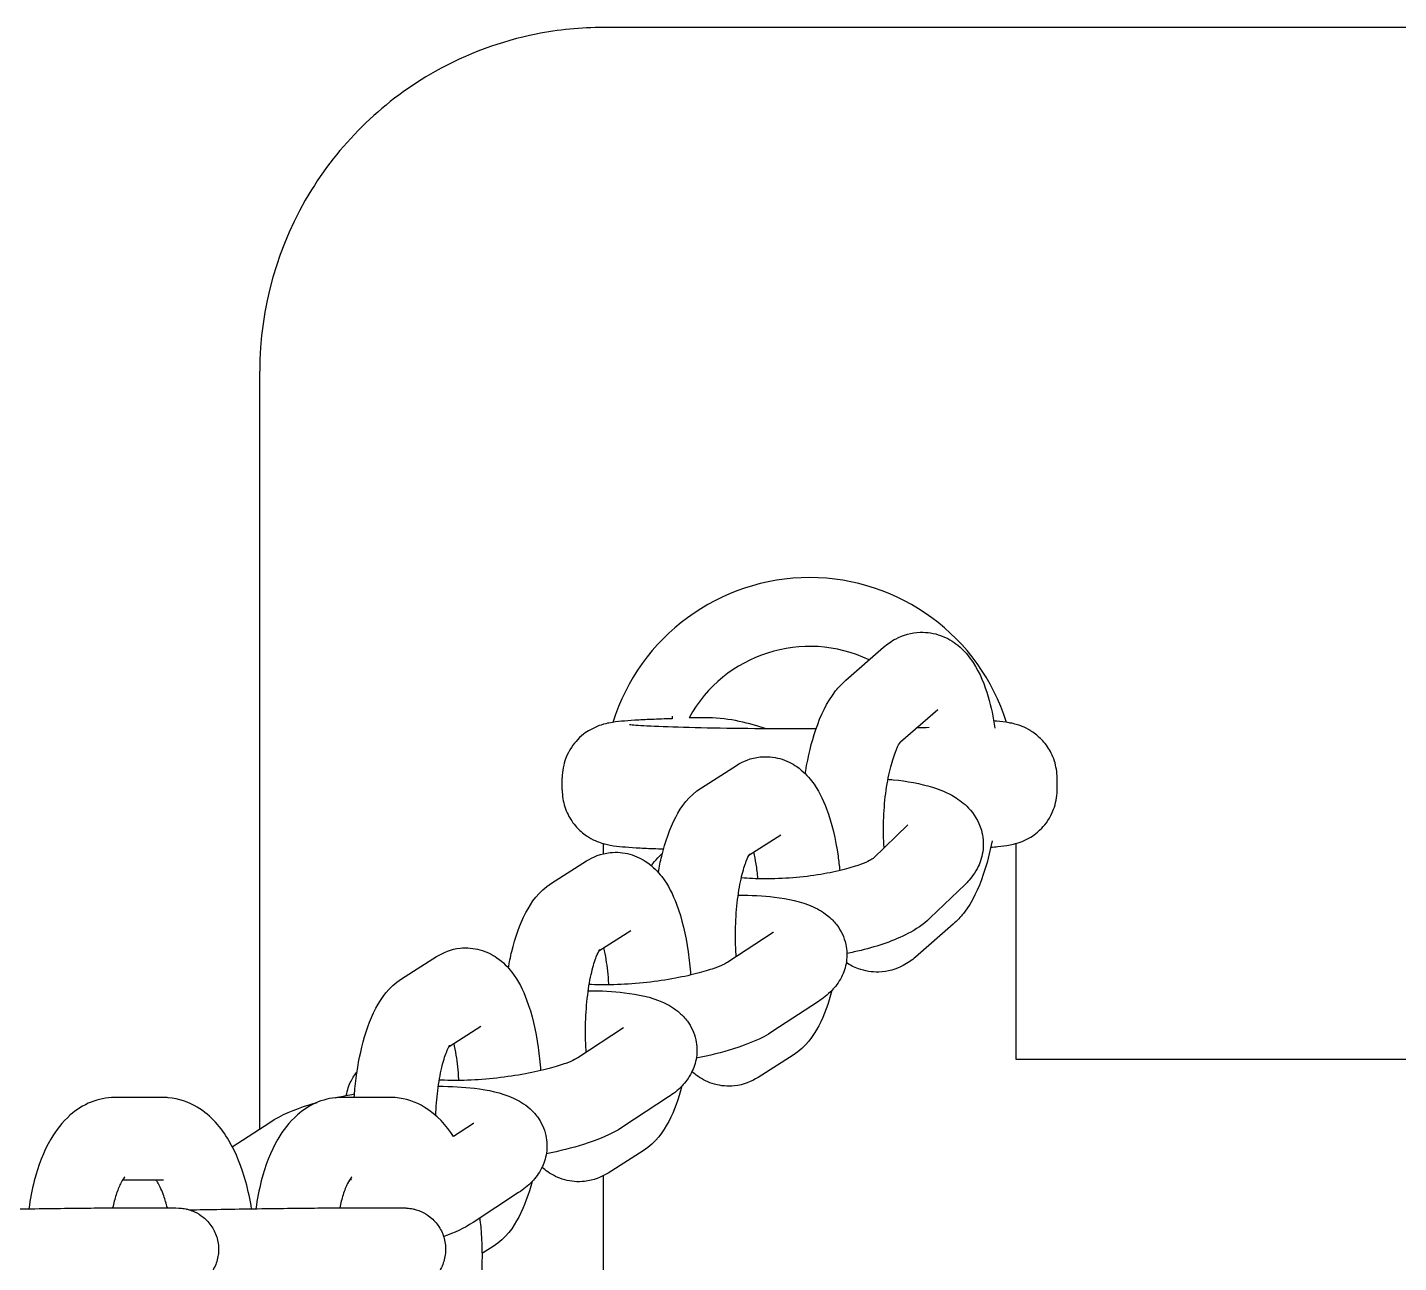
# Model space of a CAD drawing. Header units: millimetres. Extents: x 9332 to 13832, y 185 to 4585.
# Drawn here: x 10620.1 to 10719.9, y 2385.4 to 2475.2 of the extents above; entities that cross this region are included whole.
import ezdxf

# ---------------------------------------------------------------- set-up
doc = ezdxf.new("R2010")
doc.units = ezdxf.units.MM
doc.layers.add('AM_4', color=3, linetype='Continuous', lineweight=25)

msp = doc.modelspace()

# ---------------------------------------------------------------- linework, layer by layer
at = {"layer": 'AM_4'}
for p, q in [((11072.033, 2475.21), (10662.033, 2475.21)), ((10637.033, 2395.131), (10637.033, 2450.21)), ((10679.671, 2427.765), (10682.411, 2430.149)), ((10667.033, 2425.148), (10667.033, 2424.951)), ((10683.648, 2423.272), (10686.35, 2425.623)), ((10669.166, 2419.94), (10671.711, 2421.562)), ((10659.033, 2419.774), (10659.033, 2420.647)), ((10695.033, 2419.774), (10695.033, 2420.647)), ((10684.181, 2417.227), (10681.667, 2414.804)), ((10662.033, 2415.137), (10662.033, 2415.876)), ((10672.615, 2415.023), (10674.935, 2416.502)), ((10692.033, 2415.875), (10692.033, 2400.21)), ((10666.178, 2415.037), (10666.324, 2415.178)), ((10658.259, 2412.99), (10660.804, 2414.611)), ((10688.345, 2412.907), (10685.812, 2410.467)), ((10687.475, 2410.011), (10684.736, 2407.627)), ((10661.708, 2408.073), (10664.028, 2409.551)), ((10674.39, 2409.422), (10671.071, 2407.247)), ((10647.351, 2406.039), (10649.896, 2407.661)), ((10677.679, 2404.404), (10674.361, 2402.229)), ((10650.8, 2401.123), (10653.121, 2402.601)), ((10663.482, 2402.472), (10660.164, 2400.296)), ((10675.823, 2400.494), (10673.278, 2398.873)), ((10692.033, 2400.21), (10742.033, 2400.21)), ((10630.026, 2397.416), (10626.477, 2397.415)), ((10646.543, 2397.42), (10642.993, 2397.419)), ((10666.772, 2397.454), (10663.454, 2395.279)), ((10635.036, 2393.822), (10637.755, 2395.604)), ((10652.575, 2395.522), (10651.124, 2394.57)), ((10664.916, 2393.544), (10662.371, 2391.922)), ((10630.028, 2391.416), (10627.05, 2391.416)), ((10643.706, 2391.419), (10643.567, 2391.419)), ((10662.033, 2375.463), (10662.033, 2391.728)), ((10655.865, 2390.504), (10652.546, 2388.328)), ((10626.608, 2389.391), (10630.204, 2389.391)), ((10643.125, 2389.394), (10646.72, 2389.395)), ((10654.009, 2386.594), (10653.224, 2386.094))]:
    msp.add_line(p, q, dxfattribs=at)
for radius, start, end in [(15, 17.37564, 162.62135), (10, 64.40225, 151.23054)]:
    msp.add_arc((10677.033, 2420.21), radius, start, end, dxfattribs=at)
for points, knots in [([(10662.033, 2475.21), (10660.402, 2475.21), (10658.755, 2475.049), (10654.556, 2474.211), (10652.081, 2473.295), (10646.123, 2469.948), (10643.008, 2466.964), (10638.335, 2459.437), (10637.033, 2454.828), (10637.033, 2450.21)], [-3.132207, -3.132207, -3.132207, -3.132207, -2.740681, -2.740681, -2.11424, -2.11424, -1.111933, -1.111933, 0, 0, 0, 0]), ([(10682.411, 2430.149), (10682.67, 2430.375), (10682.968, 2430.589), (10683.816, 2431.032), (10684.432, 2431.219), (10685.586, 2431.256), (10686.1, 2431.169), (10687.044, 2430.829), (10687.463, 2430.572), (10688.287, 2429.905), (10688.636, 2429.476), (10689.434, 2428.26), (10689.761, 2427.437), (10690.232, 2425.824), (10690.391, 2425.059), (10690.506, 2424.257)], [0, 0, 0, 0, 0.117197, 0.117197, 0.285649, 0.285649, 0.417005, 0.417005, 0.559555, 0.559555, 0.75665, 0.75665, 1.107284, 1.107284, 1.389991, 1.389991, 1.389991, 1.389991]), ([(10676.713, 2420.957), (10676.724, 2421.026), (10676.735, 2421.095), (10676.922, 2422.224), (10677.164, 2423.232), (10677.834, 2425.189), (10678.259, 2426.121), (10679.14, 2427.247), (10679.382, 2427.514), (10679.671, 2427.765)], [5.3585554, 5.3585554, 5.3585554, 5.3585554, 5.3821418, 5.3821418, 5.74662, 5.74662, 6.1526063, 6.1526063, 6.2831853, 6.2831853, 6.2831853, 6.2831853]), ([(10667.033, 2424.955), (10666.499, 2424.938), (10666.004, 2424.92), (10665.099, 2424.881), (10664.691, 2424.861), (10663.958, 2424.816), (10663.636, 2424.792), (10663.046, 2424.736), (10662.803, 2424.713), (10662.292, 2424.613), (10662.132, 2424.581), (10661.695, 2424.439), (10661.484, 2424.372), (10660.892, 2424.048), (10660.571, 2423.866), (10659.866, 2423.129), (10659.525, 2422.693), (10659.135, 2421.646), (10659.036, 2421.164), (10659.033, 2420.665), (10659.033, 2420.656), (10659.033, 2420.647)], [-2.3585756, -2.3585756, -2.3585756, -2.3585756, -2.2010197, -2.2010197, -2.0434639, -2.0434639, -1.885908, -1.885908, -1.7283522, -1.7283522, -1.6667975, -1.6667975, -1.6276714, -1.6276714, -1.6006443, -1.6006443, -1.5824136, -1.5824136, -1.57101, -1.57101, -1.5707963, -1.5707963, -1.5707963, -1.5707963]), ([(10695.033, 2420.647), (10695.033, 2421.078), (10694.959, 2421.505), (10694.708, 2422.287), (10694.526, 2422.628), (10694.104, 2423.25), (10693.867, 2423.489), (10693.368, 2423.927), (10693.136, 2424.067), (10692.703, 2424.307), (10692.529, 2424.376), (10692.208, 2424.496), (10692.079, 2424.533), (10691.787, 2424.611), (10691.657, 2424.637), (10691.198, 2424.719), (10690.947, 2424.744), (10690.574, 2424.778), (10690.499, 2424.785), (10690.422, 2424.791)], [1.5707963, 1.5707963, 1.5707963, 1.5707963, 1.5808358, 1.5808358, 1.5918964, 1.5918964, 1.6063089, 1.6063089, 1.627105, 1.627105, 1.6540314, 1.6540314, 1.6872552, 1.6872552, 1.7419802, 1.7419802, 1.8995361, 1.8995361, 1.9381323, 1.9381323, 1.9381323, 1.9381323]), ([(10677.499, 2424.211), (10676.916, 2424.21), (10676.331, 2424.211), (10674.291, 2424.217), (10672.854, 2424.228), (10670.177, 2424.264), (10668.937, 2424.289), (10666.797, 2424.348), (10665.89, 2424.383), (10664.566, 2424.452), (10664.09, 2424.493), (10663.931, 2424.512), (10663.919, 2424.514), (10663.919, 2424.514)], [-0.033587, -0.033587, -0.033587, -0.033587, 0.092595, 0.092595, 0.409533, 0.409533, 0.725166, 0.725166, 1.035537, 1.035537, 1.32169, 1.32169, 1.364269, 1.364269, 1.364269, 1.364269]), ([(10682.453, 2415.562), (10682.453, 2415.57), (10682.452, 2415.577), (10682.409, 2416.205), (10682.396, 2416.863), (10682.434, 2418.198), (10682.486, 2418.875), (10682.649, 2420.147), (10682.758, 2420.744), (10683.004, 2421.759), (10683.139, 2422.188), (10683.383, 2422.812), (10683.495, 2423.031), (10683.623, 2423.243), (10683.659, 2423.286), (10683.659, 2423.286)], [4.717554, 4.717554, 4.717554, 4.717554, 4.720778, 4.720778, 4.997989, 4.997989, 5.281786, 5.281786, 5.560695, 5.560695, 5.8208, 5.8208, 6.043975, 6.043975, 6.191845, 6.191845, 6.191845, 6.191845]), ([(10671.711, 2421.562), (10672.175, 2421.857), (10672.768, 2422.101), (10673.907, 2422.224), (10674.412, 2422.18), (10675.34, 2421.922), (10675.756, 2421.709), (10676.557, 2421.151), (10676.898, 2420.792), (10677.672, 2419.788), (10677.993, 2419.124), (10678.658, 2417.366), (10678.923, 2416.207), (10679.149, 2414.613), (10679.19, 2414.265), (10679.224, 2413.913)], [0, 0, 0, 0, 0.165541, 0.165541, 0.287264, 0.287264, 0.415057, 0.415057, 0.585032, 0.585032, 0.885085, 0.885085, 1.327094, 1.327094, 1.447439, 1.447439, 1.447439, 1.447439]), ([(10659.033, 2419.774), (10659.033, 2419.343), (10659.106, 2418.915), (10659.358, 2418.134), (10659.54, 2417.793), (10659.962, 2417.171), (10660.199, 2416.932), (10660.697, 2416.494), (10660.93, 2416.353), (10661.362, 2416.114), (10661.537, 2416.044), (10661.858, 2415.925), (10661.987, 2415.887), (10662.279, 2415.81), (10662.409, 2415.784), (10662.868, 2415.702), (10663.119, 2415.677), (10663.718, 2415.622), (10664.047, 2415.599), (10664.794, 2415.555), (10665.21, 2415.534), (10665.904, 2415.505), (10666.15, 2415.496), (10666.406, 2415.487)], [1.5707963, 1.5707963, 1.5707963, 1.5707963, 1.5808358, 1.5808358, 1.5918964, 1.5918964, 1.6063089, 1.6063089, 1.627105, 1.627105, 1.6540314, 1.6540314, 1.6872552, 1.6872552, 1.7419802, 1.7419802, 1.8995361, 1.8995361, 2.0570919, 2.0570919, 2.2146478, 2.2146478, 2.295072, 2.295072, 2.295072, 2.295072]), ([(10666.023, 2413.777), (10666.096, 2414.185), (10666.179, 2414.583), (10666.522, 2416), (10666.837, 2416.939), (10667.705, 2418.569), (10668.204, 2419.327), (10669.166, 2419.94)], [5.4027235, 5.4027235, 5.4027235, 5.4027235, 5.5491361, 5.5491361, 5.9398486, 5.9398486, 6.2831853, 6.2831853, 6.2831853, 6.2831853]), ([(10682.732, 2420.554), (10682.859, 2420.544), (10682.986, 2420.532), (10684.14, 2420.416), (10685.089, 2420.248), (10686.517, 2419.8), (10687.039, 2419.592), (10687.908, 2419.068), (10688.257, 2418.814), (10688.967, 2418.062), (10689.332, 2417.521), (10689.652, 2416.401), (10689.695, 2415.908), (10689.598, 2414.986), (10689.464, 2414.562), (10689.08, 2413.753), (10688.814, 2413.401), (10688.477, 2413.038), (10688.411, 2412.971), (10688.345, 2412.907)], [1.762151, 1.762151, 1.762151, 1.762151, 1.808683, 1.808683, 2.189353, 2.189353, 2.422869, 2.422869, 2.57556, 2.57556, 2.744306, 2.744306, 2.8559, 2.8559, 2.967388, 2.967388, 3.10769, 3.10769, 3.141593, 3.141593, 3.141593, 3.141593]), ([(10690.211, 2415.614), (10690.392, 2415.627), (10690.562, 2415.641), (10691.02, 2415.685), (10691.263, 2415.708), (10691.773, 2415.808), (10691.934, 2415.84), (10692.371, 2415.982), (10692.582, 2416.049), (10693.174, 2416.373), (10693.495, 2416.555), (10694.2, 2417.291), (10694.54, 2417.728), (10694.93, 2418.775), (10695.029, 2419.257), (10695.033, 2419.755), (10695.033, 2419.765), (10695.033, 2419.774)], [-1.9724591, -1.9724591, -1.9724591, -1.9724591, -1.885908, -1.885908, -1.7283522, -1.7283522, -1.6667975, -1.6667975, -1.6276714, -1.6276714, -1.6006443, -1.6006443, -1.5824136, -1.5824136, -1.57101, -1.57101, -1.5707963, -1.5707963, -1.5707963, -1.5707963]), ([(10690.306, 2416.082), (10690.141, 2415.215), (10689.93, 2414.389), (10689.313, 2412.587), (10688.888, 2411.655), (10688.007, 2410.529), (10687.764, 2410.262), (10687.475, 2410.011)], [2.3018217, 2.3018217, 2.3018217, 2.3018217, 2.6050273, 2.6050273, 3.0110136, 3.0110136, 3.1415927, 3.1415927, 3.1415927, 3.1415927]), ([(10660.804, 2414.611), (10661.267, 2414.907), (10661.861, 2415.15), (10663, 2415.274), (10663.505, 2415.229), (10664.433, 2414.972), (10664.848, 2414.758), (10665.65, 2414.201), (10665.99, 2413.841), (10666.765, 2412.838), (10667.086, 2412.173), (10667.751, 2410.416), (10668.015, 2409.257), (10668.271, 2407.456), (10668.33, 2406.891), (10668.371, 2406.317)], [0, 0, 0, 0, 0.165541, 0.165541, 0.287264, 0.287264, 0.415057, 0.415057, 0.585032, 0.585032, 0.885085, 0.885085, 1.327094, 1.327094, 1.520344, 1.520344, 1.520344, 1.520344]), ([(10665.526, 2414.263), (10665.67, 2414.479), (10665.824, 2414.667), (10666.046, 2414.906), (10666.112, 2414.973), (10666.178, 2415.037)], [6.1682973, 6.1682973, 6.1682973, 6.1682973, 6.2492824, 6.2492824, 6.2831853, 6.2831853, 6.2831853, 6.2831853]), ([(10671.691, 2407.653), (10671.688, 2407.701), (10671.685, 2407.748), (10671.64, 2408.453), (10671.629, 2409.139), (10671.666, 2410.502), (10671.717, 2411.18), (10671.87, 2412.425), (10671.971, 2412.996), (10672.192, 2413.934), (10672.311, 2414.315), (10672.512, 2414.831), (10672.597, 2414.996), (10672.662, 2415.102), (10672.674, 2415.118), (10672.674, 2415.118)], [4.669718, 4.669718, 4.669718, 4.669718, 4.690343, 4.690343, 4.972772, 4.972772, 5.258522, 5.258522, 5.535912, 5.535912, 5.789292, 5.789292, 5.998652, 5.998652, 6.083662, 6.083662, 6.083662, 6.083662]), ([(10681.674, 2414.81), (10681.674, 2414.81), (10681.666, 2414.803), (10681.609, 2414.764), (10681.522, 2414.709), (10681.235, 2414.562), (10681.011, 2414.463), (10680.407, 2414.238), (10680.002, 2414.111), (10679.033, 2413.86), (10678.454, 2413.738), (10677.191, 2413.529), (10676.502, 2413.444), (10675.114, 2413.332), (10674.414, 2413.305), (10673.147, 2413.312), (10672.574, 2413.34), (10672.064, 2413.389)], [3.203049, 3.203049, 3.203049, 3.203049, 3.264324, 3.264324, 3.413844, 3.413844, 3.604372, 3.604372, 3.83838, 3.83838, 4.104827, 4.104827, 4.388563, 4.388563, 4.677115, 4.677115, 4.941204, 4.941204, 4.941204, 4.941204]), ([(10672.955, 2415.24), (10673.014, 2414.979), (10673.069, 2414.694), (10673.172, 2414.053), (10673.218, 2413.692), (10673.254, 2413.317)], [7.4141548, 7.4141548, 7.4141548, 7.4141548, 7.5649118, 7.5649118, 7.7328317, 7.7328317, 7.7328317, 7.7328317]), ([(10655.116, 2406.826), (10655.188, 2407.235), (10655.271, 2407.633), (10655.615, 2409.05), (10655.93, 2409.988), (10656.798, 2411.619), (10657.297, 2412.377), (10658.259, 2412.99)], [5.4027235, 5.4027235, 5.4027235, 5.4027235, 5.5491361, 5.5491361, 5.9398486, 5.9398486, 6.2831853, 6.2831853, 6.2831853, 6.2831853]), ([(10671.836, 2412.13), (10672.768, 2412.129), (10673.651, 2412.083), (10675.482, 2411.862), (10676.374, 2411.693), (10677.686, 2411.094), (10678.089, 2410.871), (10678.689, 2410.334), (10678.874, 2410.14), (10679.312, 2409.545), (10679.548, 2409.078), (10679.754, 2408.135), (10679.765, 2407.691), (10679.642, 2406.864), (10679.506, 2406.487), (10679.141, 2405.77), (10678.9, 2405.465), (10678.335, 2404.869), (10678.009, 2404.621), (10677.679, 2404.404)], [7.839192, 7.839192, 7.839192, 7.839192, 8.174665, 8.174665, 8.589456, 8.589456, 8.761782, 8.761782, 8.837005, 8.837005, 8.951133, 8.951133, 9.041145, 9.041145, 9.135709, 9.135709, 9.257442, 9.257442, 9.424778, 9.424778, 9.424778, 9.424778]), ([(10685.812, 2410.467), (10685.294, 2409.967), (10684.757, 2409.63), (10683.176, 2408.807), (10682.038, 2408.425), (10680.438, 2408.032), (10680.093, 2407.956), (10679.743, 2407.885)], [3.1415927, 3.1415927, 3.1415927, 3.1415927, 3.4057604, 3.4057604, 3.8733775, 3.8733775, 3.9976362, 3.9976362, 3.9976362, 3.9976362]), ([(10649.896, 2407.661), (10650.36, 2407.957), (10650.953, 2408.2), (10652.093, 2408.324), (10652.597, 2408.279), (10653.526, 2408.021), (10653.941, 2407.808), (10654.742, 2407.251), (10655.083, 2406.891), (10655.857, 2405.888), (10656.178, 2405.223), (10656.843, 2403.465), (10657.108, 2402.306), (10657.363, 2400.505), (10657.423, 2399.941), (10657.464, 2399.367)], [0, 0, 0, 0, 0.165541, 0.165541, 0.287264, 0.287264, 0.415057, 0.415057, 0.585032, 0.585032, 0.885085, 0.885085, 1.327094, 1.327094, 1.520344, 1.520344, 1.520344, 1.520344]), ([(10660.784, 2400.703), (10660.78, 2400.75), (10660.777, 2400.798), (10660.733, 2401.503), (10660.721, 2402.188), (10660.759, 2403.552), (10660.81, 2404.23), (10660.962, 2405.475), (10661.063, 2406.045), (10661.285, 2406.983), (10661.404, 2407.365), (10661.604, 2407.881), (10661.69, 2408.046), (10661.755, 2408.152), (10661.766, 2408.168), (10661.766, 2408.168)], [4.669718, 4.669718, 4.669718, 4.669718, 4.690343, 4.690343, 4.972772, 4.972772, 5.258522, 5.258522, 5.535912, 5.535912, 5.789292, 5.789292, 5.998652, 5.998652, 6.083662, 6.083662, 6.083662, 6.083662]), ([(10662.048, 2408.29), (10662.107, 2408.029), (10662.162, 2407.744), (10662.296, 2406.903), (10662.361, 2406.308), (10662.402, 2405.66), (10662.404, 2405.632), (10662.405, 2405.605)], [7.4141548, 7.4141548, 7.4141548, 7.4141548, 7.5649118, 7.5649118, 7.8319357, 7.8319357, 7.843778, 7.843778, 7.843778, 7.843778]), ([(10671.071, 2407.247), (10671.037, 2407.224), (10670.956, 2407.176), (10670.684, 2407.041), (10670.466, 2406.947), (10669.868, 2406.726), (10669.461, 2406.598), (10668.481, 2406.335), (10667.891, 2406.203), (10666.6, 2405.964), (10665.894, 2405.86), (10664.464, 2405.701), (10663.74, 2405.647), (10662.378, 2405.596), (10661.739, 2405.598), (10661.116, 2405.628), (10661.057, 2405.631), (10660.999, 2405.634)], [3.141593, 3.141593, 3.141593, 3.141593, 3.284158, 3.284158, 3.472107, 3.472107, 3.707692, 3.707692, 3.977713, 3.977713, 4.265415, 4.265415, 4.558254, 4.558254, 4.845662, 4.845662, 4.87617, 4.87617, 4.87617, 4.87617]), ([(10684.736, 2407.627), (10684.476, 2407.401), (10684.178, 2407.187), (10683.33, 2406.744), (10682.714, 2406.556), (10681.56, 2406.52), (10681.047, 2406.607), (10680.261, 2406.89), (10679.96, 2407.047), (10679.695, 2407.222)], [3.1415927, 3.1415927, 3.1415927, 3.1415927, 3.2587893, 3.2587893, 3.4272417, 3.4272417, 3.5585972, 3.5585972, 3.6551275, 3.6551275, 3.6551275, 3.6551275]), ([(10643.904, 2397.419), (10643.92, 2397.629), (10643.938, 2397.839), (10644.063, 2399.105), (10644.228, 2400.124), (10644.707, 2402.099), (10645.023, 2403.038), (10645.89, 2404.668), (10646.39, 2405.426), (10647.351, 2406.039)], [5.120522, 5.120522, 5.120522, 5.120522, 5.190789, 5.190789, 5.549136, 5.549136, 5.939849, 5.939849, 6.283185, 6.283185, 6.283185, 6.283185]), ([(10660.929, 2405.18), (10661.861, 2405.179), (10662.744, 2405.133), (10664.574, 2404.912), (10665.466, 2404.742), (10666.779, 2404.144), (10667.181, 2403.921), (10667.782, 2403.384), (10667.967, 2403.19), (10668.404, 2402.595), (10668.641, 2402.127), (10668.847, 2401.184), (10668.858, 2400.741), (10668.734, 2399.913), (10668.599, 2399.537), (10668.233, 2398.82), (10667.992, 2398.514), (10667.428, 2397.918), (10667.102, 2397.67), (10666.772, 2397.454)], [7.839192, 7.839192, 7.839192, 7.839192, 8.174665, 8.174665, 8.589456, 8.589456, 8.761782, 8.761782, 8.837005, 8.837005, 8.951133, 8.951133, 9.041145, 9.041145, 9.135709, 9.135709, 9.257442, 9.257442, 9.424778, 9.424778, 9.424778, 9.424778]), ([(10678.651, 2405.202), (10678.41, 2404.273), (10678.113, 2403.421), (10677.284, 2401.865), (10676.785, 2401.107), (10675.823, 2400.494)], [2.4409719, 2.4409719, 2.4409719, 2.4409719, 2.798256, 2.798256, 3.1415927, 3.1415927, 3.1415927, 3.1415927]), ([(10674.361, 2402.229), (10673.494, 2401.66), (10672.568, 2401.292), (10670.664, 2400.69), (10669.75, 2400.461), (10668.787, 2400.27)], [3.1415927, 3.1415927, 3.1415927, 3.1415927, 3.582083, 3.582083, 3.9267447, 3.9267447, 3.9267447, 3.9267447]), ([(10649.839, 2396.101), (10649.861, 2396.724), (10649.909, 2397.337), (10650.055, 2398.525), (10650.156, 2399.095), (10650.378, 2400.033), (10650.496, 2400.414), (10650.697, 2400.93), (10650.783, 2401.096), (10650.847, 2401.202), (10650.859, 2401.217), (10650.859, 2401.217)], [4.998565, 4.998565, 4.998565, 4.998565, 5.258522, 5.258522, 5.535912, 5.535912, 5.789292, 5.789292, 5.998652, 5.998652, 6.083662, 6.083662, 6.083662, 6.083662]), ([(10651.141, 2401.339), (10651.2, 2401.079), (10651.255, 2400.794), (10651.389, 2399.953), (10651.454, 2399.358), (10651.495, 2398.71), (10651.496, 2398.682), (10651.498, 2398.654)], [7.4141548, 7.4141548, 7.4141548, 7.4141548, 7.5649118, 7.5649118, 7.8319357, 7.8319357, 7.843778, 7.843778, 7.843778, 7.843778]), ([(10660.164, 2400.296), (10660.13, 2400.274), (10660.049, 2400.226), (10659.776, 2400.091), (10659.558, 2399.996), (10658.961, 2399.776), (10658.554, 2399.647), (10657.574, 2399.385), (10656.984, 2399.252), (10655.692, 2399.014), (10654.986, 2398.91), (10653.556, 2398.75), (10652.832, 2398.696), (10651.471, 2398.645), (10650.832, 2398.648), (10650.209, 2398.677), (10650.15, 2398.681), (10650.091, 2398.684)], [3.141593, 3.141593, 3.141593, 3.141593, 3.284158, 3.284158, 3.472107, 3.472107, 3.707692, 3.707692, 3.977713, 3.977713, 4.265415, 4.265415, 4.558254, 4.558254, 4.845662, 4.845662, 4.87617, 4.87617, 4.87617, 4.87617]), ([(10643.329, 2397.563), (10643.396, 2397.96), (10643.526, 2398.313), (10643.81, 2398.871), (10643.96, 2399.092), (10644.112, 2399.283)], [5.9046036, 5.9046036, 5.9046036, 5.9046036, 5.9941168, 5.9941168, 6.0730377, 6.0730377, 6.0730377, 6.0730377]), ([(10673.278, 2398.873), (10672.815, 2398.577), (10672.221, 2398.334), (10671.082, 2398.21), (10670.577, 2398.255), (10669.649, 2398.512), (10669.234, 2398.726), (10668.739, 2399.07), (10668.601, 2399.18), (10668.473, 2399.293)], [3.1415927, 3.1415927, 3.1415927, 3.1415927, 3.3071336, 3.3071336, 3.4288568, 3.4288568, 3.5566494, 3.5566494, 3.6126855, 3.6126855, 3.6126855, 3.6126855]), ([(10650.022, 2398.23), (10650.954, 2398.229), (10651.837, 2398.183), (10653.667, 2397.961), (10654.559, 2397.792), (10655.872, 2397.193), (10656.274, 2396.971), (10656.875, 2396.433), (10657.06, 2396.239), (10657.497, 2395.644), (10657.733, 2395.177), (10657.939, 2394.234), (10657.951, 2393.791), (10657.827, 2392.963), (10657.691, 2392.586), (10657.326, 2391.869), (10657.085, 2391.564), (10656.521, 2390.968), (10656.194, 2390.72), (10655.865, 2390.504)], [7.839192, 7.839192, 7.839192, 7.839192, 8.174665, 8.174665, 8.589456, 8.589456, 8.761782, 8.761782, 8.837005, 8.837005, 8.951133, 8.951133, 9.041145, 9.041145, 9.135709, 9.135709, 9.257442, 9.257442, 9.424778, 9.424778, 9.424778, 9.424778]), ([(10667.744, 2398.252), (10667.503, 2397.323), (10667.205, 2396.471), (10666.377, 2394.915), (10665.878, 2394.157), (10664.916, 2393.544)], [2.4409719, 2.4409719, 2.4409719, 2.4409719, 2.798256, 2.798256, 3.1415927, 3.1415927, 3.1415927, 3.1415927]), ([(10626.477, 2397.415), (10625.884, 2397.415), (10625.294, 2397.294), (10624.183, 2396.852), (10623.679, 2396.518), (10622.66, 2395.623), (10622.209, 2395.024), (10621.294, 2393.463), (10620.911, 2392.445), (10620.461, 2390.699), (10620.331, 2390.021), (10620.237, 2389.325)], [3.141593, 3.141593, 3.141593, 3.141593, 3.311695, 3.311695, 3.501936, 3.501936, 3.767115, 3.767115, 4.150252, 4.150252, 4.378671, 4.378671, 4.378671, 4.378671]), ([(10636.442, 2389.324), (10636.334, 2389.993), (10636.193, 2390.645), (10635.718, 2392.357), (10635.321, 2393.366), (10634.231, 2395.218), (10633.531, 2396.086), (10631.885, 2397.077), (10631.153, 2397.343), (10630.258, 2397.412), (10630.142, 2397.416), (10630.026, 2397.416)], [8.177323, 8.177323, 8.177323, 8.177323, 8.396757, 8.396757, 8.775646, 8.775646, 9.166126, 9.166126, 9.391469, 9.391469, 9.424778, 9.424778, 9.424778, 9.424778]), ([(10642.993, 2397.419), (10642.401, 2397.419), (10641.81, 2397.297), (10640.7, 2396.855), (10640.195, 2396.522), (10639.177, 2395.626), (10638.726, 2395.028), (10637.811, 2393.467), (10637.428, 2392.448), (10636.978, 2390.703), (10636.848, 2390.024), (10636.754, 2389.329)], [3.141593, 3.141593, 3.141593, 3.141593, 3.311695, 3.311695, 3.501936, 3.501936, 3.767115, 3.767115, 4.150252, 4.150252, 4.378671, 4.378671, 4.378671, 4.378671]), ([(10637.755, 2395.604), (10638.622, 2396.173), (10639.548, 2396.541), (10640.808, 2396.939), (10641.004, 2396.998), (10641.204, 2397.055)], [6.2831853, 6.2831853, 6.2831853, 6.2831853, 6.7236757, 6.7236757, 6.8028228, 6.8028228, 6.8028228, 6.8028228]), ([(10642.549, 2397.397), (10642.936, 2397.485), (10643.332, 2397.566), (10643.799, 2397.653), (10643.862, 2397.664), (10643.924, 2397.676)], [6.9739441, 6.9739441, 6.9739441, 6.9739441, 7.1166446, 7.1166446, 7.1386926, 7.1386926, 7.1386926, 7.1386926]), ([(10651.124, 2394.57), (10650.598, 2395.393), (10649.94, 2396.154), (10648.402, 2397.081), (10647.67, 2397.347), (10646.775, 2397.416), (10646.659, 2397.42), (10646.543, 2397.42)], [8.816044, 8.816044, 8.816044, 8.816044, 9.1661256, 9.1661256, 9.3914693, 9.3914693, 9.424778, 9.424778, 9.424778, 9.424778]), ([(10663.454, 2395.279), (10662.586, 2394.71), (10661.66, 2394.342), (10659.756, 2393.739), (10658.843, 2393.511), (10657.88, 2393.319)], [3.1415927, 3.1415927, 3.1415927, 3.1415927, 3.582083, 3.582083, 3.9267447, 3.9267447, 3.9267447, 3.9267447]), ([(10662.371, 2391.922), (10661.907, 2391.627), (10661.314, 2391.383), (10660.175, 2391.26), (10659.67, 2391.304), (10658.742, 2391.562), (10658.327, 2391.775), (10657.832, 2392.119), (10657.693, 2392.23), (10657.566, 2392.342)], [3.1415927, 3.1415927, 3.1415927, 3.1415927, 3.3071336, 3.3071336, 3.4288568, 3.4288568, 3.5566494, 3.5566494, 3.6126855, 3.6126855, 3.6126855, 3.6126855]), ([(10627.216, 2391.639), (10627.216, 2391.639), (10627.187, 2391.611), (10627.082, 2391.472), (10626.995, 2391.336), (10626.796, 2390.937), (10626.682, 2390.66), (10626.487, 2390.051), (10626.403, 2389.734), (10626.331, 2389.39)], [3.51873, 3.51873, 3.51873, 3.51873, 3.6574981, 3.6574981, 3.8425054, 3.8425054, 4.0534741, 4.0534741, 4.2344337, 4.2344337, 4.2344337, 4.2344337]), ([(10630.31, 2389.391), (10630.232, 2389.706), (10630.144, 2389.998), (10629.918, 2390.639), (10629.773, 2390.953), (10629.591, 2391.274), (10629.541, 2391.353), (10629.498, 2391.416)], [8.3471885, 8.3471885, 8.3471885, 8.3471885, 8.5142019, 8.5142019, 8.7562917, 8.7562917, 8.8552962, 8.8552962, 8.8552962, 8.8552962]), ([(10643.733, 2391.642), (10643.733, 2391.642), (10643.704, 2391.615), (10643.599, 2391.476), (10643.512, 2391.34), (10643.313, 2390.941), (10643.199, 2390.663), (10643.004, 2390.055), (10642.92, 2389.738), (10642.848, 2389.394)], [3.51873, 3.51873, 3.51873, 3.51873, 3.6574981, 3.6574981, 3.8425054, 3.8425054, 4.0534741, 4.0534741, 4.2344337, 4.2344337, 4.2344337, 4.2344337]), ([(10656.837, 2391.302), (10656.596, 2390.373), (10656.298, 2389.521), (10655.47, 2387.964), (10654.97, 2387.207), (10654.009, 2386.594)], [2.4409719, 2.4409719, 2.4409719, 2.4409719, 2.798256, 2.798256, 3.1415927, 3.1415927, 3.1415927, 3.1415927]), ([(10615.402, 2389.242), (10615.739, 2389.249), (10616.089, 2389.256), (10617.268, 2389.277), (10618.15, 2389.293), (10619.896, 2389.32), (10620.783, 2389.333), (10622.452, 2389.356), (10623.256, 2389.365), (10624.683, 2389.38), (10625.324, 2389.385), (10626.134, 2389.39), (10626.39, 2389.391), (10626.608, 2389.391)], [2.062407, 2.062407, 2.062407, 2.062407, 2.176173, 2.176173, 2.438577, 2.438577, 2.700333, 2.700333, 2.962057, 2.962057, 3.224316, 3.224316, 3.369496, 3.369496, 3.369496, 3.369496]), ([(10630.204, 2389.391), (10630.628, 2389.392), (10630.842, 2389.394), (10631.17, 2389.378), (10631.209, 2389.376), (10631.309, 2389.367), (10631.37, 2389.362), (10631.507, 2389.342), (10631.58, 2389.33), (10631.732, 2389.298), (10631.811, 2389.278), (10632.027, 2389.214), (10632.163, 2389.163), (10632.518, 2388.999), (10632.73, 2388.867), (10633.163, 2388.518), (10633.376, 2388.283), (10633.721, 2387.758), (10633.854, 2387.46), (10634.019, 2386.845), (10634.052, 2386.519), (10634.015, 2385.883), (10633.944, 2385.564), (10633.708, 2384.972), (10633.54, 2384.691), (10633.13, 2384.203), (10632.883, 2383.99), (10632.48, 2383.741), (10632.341, 2383.67), (10632.065, 2383.554), (10631.927, 2383.508), (10631.711, 2383.451), (10631.628, 2383.434), (10631.484, 2383.408), (10631.424, 2383.4), (10631.337, 2383.389), (10631.305, 2383.386), (10631.224, 2383.379), (10631.185, 2383.376), (10631.031, 2383.365), (10630.921, 2383.361), (10630.565, 2383.346), (10630.287, 2383.337), (10629.438, 2383.313), (10628.779, 2383.297), (10627.529, 2383.27), (10626.988, 2383.259), (10626.417, 2383.248)], [0, 0, 0, 0, 0.281853, 0.281853, 0.315187, 0.315187, 0.34452, 0.34452, 0.369391, 0.369391, 0.394699, 0.394699, 0.438559, 0.438559, 0.512467, 0.512467, 0.605515, 0.605515, 0.701047, 0.701047, 0.796687, 0.796687, 0.892331, 0.892331, 0.987974, 0.987974, 1.083586, 1.083586, 1.130463, 1.130463, 1.17418, 1.17418, 1.201861, 1.201861, 1.229399, 1.229399, 1.252836, 1.252836, 1.296134, 1.296134, 1.425776, 1.425776, 1.621313, 1.621313, 1.911073, 1.911073, 2.099225, 2.099225, 2.099225, 2.099225]), ([(10631.918, 2389.246), (10632.256, 2389.253), (10632.605, 2389.259), (10633.785, 2389.281), (10634.667, 2389.296), (10636.413, 2389.324), (10637.3, 2389.337), (10638.969, 2389.359), (10639.773, 2389.369), (10641.2, 2389.384), (10641.84, 2389.389), (10642.651, 2389.393), (10642.906, 2389.394), (10643.125, 2389.394)], [2.062407, 2.062407, 2.062407, 2.062407, 2.176173, 2.176173, 2.438577, 2.438577, 2.700333, 2.700333, 2.962057, 2.962057, 3.224316, 3.224316, 3.369496, 3.369496, 3.369496, 3.369496]), ([(10646.72, 2389.395), (10647.145, 2389.395), (10647.358, 2389.398), (10647.686, 2389.382), (10647.726, 2389.379), (10647.826, 2389.371), (10647.886, 2389.365), (10648.024, 2389.346), (10648.097, 2389.334), (10648.249, 2389.302), (10648.328, 2389.282), (10648.543, 2389.218), (10648.68, 2389.166), (10649.034, 2389.003), (10649.247, 2388.871), (10649.679, 2388.522), (10649.893, 2388.287), (10650.238, 2387.762), (10650.371, 2387.464), (10650.536, 2386.848), (10650.569, 2386.523), (10650.531, 2385.887), (10650.46, 2385.568), (10650.225, 2384.975), (10650.057, 2384.695), (10649.647, 2384.207), (10649.4, 2383.994), (10648.997, 2383.745), (10648.858, 2383.673), (10648.582, 2383.558), (10648.444, 2383.512), (10648.228, 2383.455), (10648.144, 2383.437), (10648.001, 2383.412), (10647.941, 2383.403), (10647.854, 2383.393), (10647.821, 2383.39), (10647.741, 2383.382), (10647.702, 2383.379), (10647.548, 2383.369), (10647.438, 2383.364), (10647.082, 2383.35), (10646.804, 2383.341), (10645.955, 2383.317), (10645.295, 2383.301), (10644.046, 2383.274), (10643.504, 2383.263), (10642.934, 2383.252)], [0, 0, 0, 0, 0.281853, 0.281853, 0.315187, 0.315187, 0.34452, 0.34452, 0.369391, 0.369391, 0.394699, 0.394699, 0.438559, 0.438559, 0.512467, 0.512467, 0.605515, 0.605515, 0.701047, 0.701047, 0.796687, 0.796687, 0.892331, 0.892331, 0.987974, 0.987974, 1.083586, 1.083586, 1.130463, 1.130463, 1.17418, 1.17418, 1.201861, 1.201861, 1.229399, 1.229399, 1.252836, 1.252836, 1.296134, 1.296134, 1.425776, 1.425776, 1.621313, 1.621313, 1.911073, 1.911073, 2.099225, 2.099225, 2.099225, 2.099225]), ([(10653.079, 2383.472), (10653.123, 2383.844), (10653.157, 2384.22), (10653.253, 2385.729), (10653.235, 2386.884), (10653.106, 2388.23), (10653.082, 2388.447), (10653.055, 2388.662)], [7.5521614, 7.5521614, 7.5521614, 7.5521614, 7.6734567, 7.6734567, 8.0352918, 8.0352918, 8.1049474, 8.1049474, 8.1049474, 8.1049474])]:
    msp.add_open_spline(points, degree=3, knots=knots, dxfattribs=at)
msp.add_rational_spline([(10669.665, 2425.016), (10669.011, 2425.02), (10668.267, 2425.023)], [1.08893628835, 1.04643365264, 1], degree=2, dxfattribs=at)
for points in [[(10673.881, 2424.221), (10672.682, 2424.608), (10671.223, 2425.009), (10669.665, 2425.016)], [(10685.727, 2424.306), (10685.432, 2424.299), (10685.126, 2424.292), (10684.812, 2424.285)], [(10673.166, 2413.32), (10673.192, 2413.333), (10673.22, 2413.346), (10673.25, 2413.36)], [(10674.409, 2409.435), (10674.409, 2409.435), (10674.402, 2409.43), (10674.39, 2409.422)], [(10663.501, 2402.485), (10663.501, 2402.485), (10663.495, 2402.48), (10663.482, 2402.472)], [(10652.594, 2395.534), (10652.594, 2395.534), (10652.587, 2395.53), (10652.575, 2395.522)], [(10637.331, 2392.012), (10637.313, 2392.019), (10637.303, 2392.023), (10637.303, 2392.023)], [(10652.546, 2388.328), (10651.881, 2387.892), (10651.186, 2387.583), (10650.411, 2387.3)]]:
    msp.add_open_spline(points, degree=3, dxfattribs=at)

doc.saveas('drawing.dxf')
